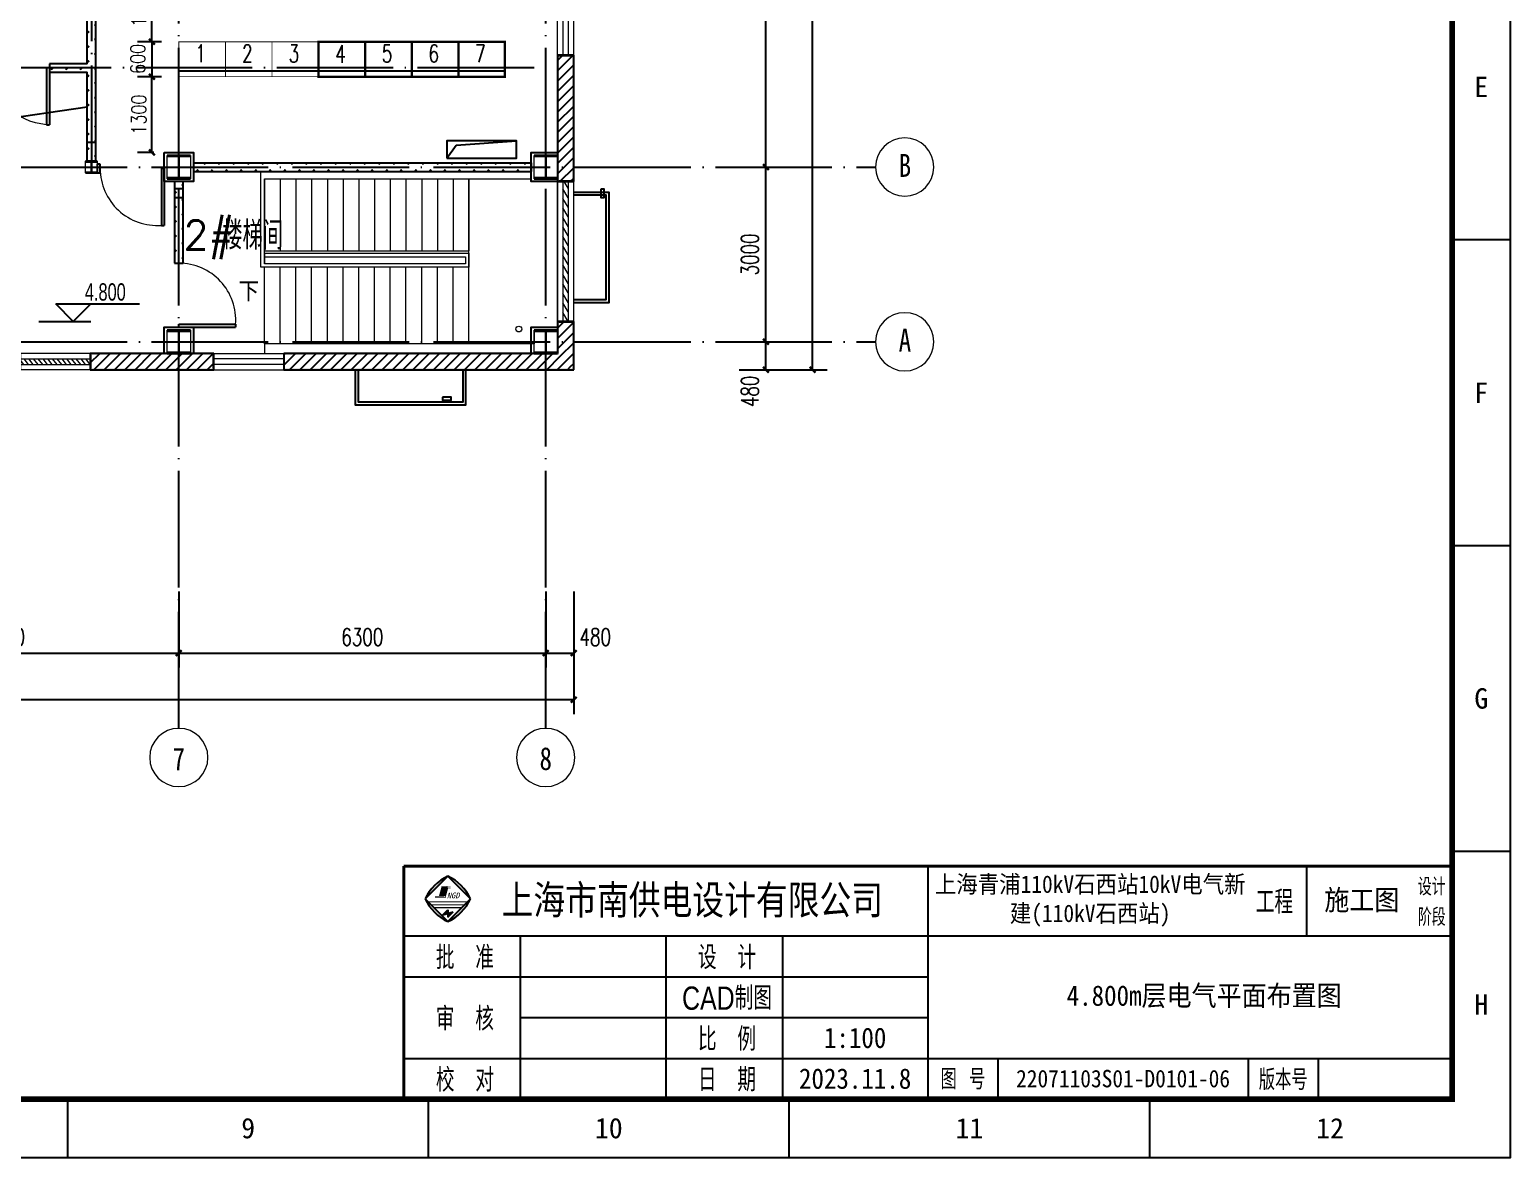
# Model space of a CAD drawing. Extents: x 3213259 to 3716512, y 332899 to 392399.
# Drawn here: x 3627457 to 3652881, y 350349 to 369707 of the extents above; entities that cross this region are included whole.
import ezdxf
from ezdxf.enums import TextEntityAlignment as Align

# ---------------------------------------------------------------- set-up
doc = ezdxf.new("R2010")
doc.units = 0
doc.header["$LTSCALE"] = 1000
doc.header["$MEASUREMENT"] = 0
doc.linetypes.add('DASH', pattern=[0.35, 0.25, -0.1])
doc.linetypes.add('DOTE', pattern=[2.42, 2, -0.2, 0.02, -0.2])
for name, color, linetype in [('A-Window', 151, 'Continuous'), ('AXIS', 3, 'Continuous'), ('COLUMN', 2, 'Continuous'), ('DIM_LEAD', 3, 'Continuous'), ('DOTE', 1, 'DOTE'), ('GoldTK', 7, 'Continuous'), ('JQFrame_DefaultLayer', 7, 'Continuous'), ('JZX_WALL', 50, 'Continuous'), ('PUB_DIM', 3, 'Continuous'), ('PUB_HATCH', 8, 'Continuous'), ('PUB_TEXT', 7, 'Continuous'), ('PUB_WALL', 9, 'Continuous'), ('WALL', 7, 'Continuous'), ('WALL-MOVE', 6, 'Continuous'), ('一次电缆', 7, 'Continuous'), ('电缆', 6, 'Continuous'), ('立面填充', 8, 'Continuous'), ('设备', 253, 'Continuous'), ('防火外包', 12, 'Continuous'), ('雨蓬', 255, 'Continuous')]:
    doc.layers.add(name, color=color, linetype=linetype)
for name, color, linetype, lineweight in [('JZ_DIM_SYMB', 3, 'Continuous', 0), ('JZX_PUB_TEXT', 7, 'Continuous', 0), ('JZX_STAIR', 150, 'Continuous', 0), ('JZX_ViewLine', 30, 'Continuous', 0), ('S-GRID-IDEN', 7, 'Continuous', 18), ('window', 141, 'Continuous', 5), ('雨水管、溢水管', 4, 'Continuous', 9)]:
    doc.layers.add(name, color=color, linetype=linetype, lineweight=lineweight)
doc.styles.add('_TCH_DIM', font='sepd_tss.shx', dxfattribs={"bigfont": 'sepd_hzt.shx'})
doc.styles.add('_TCH_DIM_T3', font='SIMPLEX.shx', dxfattribs={"width": 0.705882, "bigfont": 'GBCBIG'})
doc.styles.add('DIM_FONT', font='COMPLEX8.SHX', dxfattribs={"width": 0.6, "bigfont": 'HZITXT.SHX'})
doc.styles.add('HZ', font='complex8.shx', dxfattribs={"width": 0.8, "bigfont": 'hztxt.shx'})
doc.styles.add('JQFrame_markText', font='txt')
doc.styles.add('JQFrame_sn_HZ', font='ssim', dxfattribs={"width": 0.8, "bigfont": 'hztxt'})
doc.styles.add('JQFrame_sn_TBZT', font='')
doc.styles.add('JQFrame_Standard', font='simhei.ttf')
doc.styles.add('JQFrame_宋体-0.9', font='simhei.ttf', dxfattribs={"width": 0.9})
doc.styles.add('sepd_yb2', font='sepd_gbe.shx', dxfattribs={"width": 0.8, "bigfont": 'sepd_gbc.shx'})
doc.styles.get("Standard").update_dxf_attribs({"font": 'SIMPLEX.shx', "bigfont": 'gbcbig.shx'})
doc.styles.add('上海院（SHY）', font='romans8.shx', dxfattribs={"width": 0.7, "bigfont": 'hztxt1.shx'})
doc.styles.get('JQFrame_sn_TBZT').set_extended_font_data('SimSun')
doc.dimstyles.new('_TCH_ARCH&&100', dxfattribs={"dimtxt": 297.5, "dimasz": 100, "dimexe": 250, "dimexo": 300, "dimgap": 126.25, "dimtad": 1, "dimdec": 0, "dimzin": 0, "dimdsep": 46, "dimtxsty": '_TCH_DIM_T3', "dimblk": 'ARCHTICK', "dimcen": 0.09, "dimclrt": 7, "dimazin": 2, "dimtfac": 1, "dimtdec": 0, "dimtix": 1, "dimtmove": 2, "dimatfit": 3, "dimfxl": 1, "dimtolj": 1, "dimtzin": 0, "dimarcsym": 0})
doc.dimstyles.new('DIMN', dxfattribs={"dimtxt": 300, "dimasz": 100, "dimexe": 250, "dimexo": 300, "dimgap": 100, "dimtad": 1, "dimdec": 0, "dimzin": 0, "dimdsep": 46, "dimtxsty": 'DIM_FONT', "dimblk": 'ARCHTICK', "dimcen": 0.09, "dimclrt": 7, "dimazin": 2, "dimtfac": 1, "dimtdec": 0, "dimtix": 1, "dimtmove": 2, "dimatfit": 3, "dimldrblk": 'ARCHTICK', "dimfxl": 1, "dimtolj": 1, "dimtzin": 0, "dimarcsym": 0})
pattern_1 = [(45, (-401090.54, -371546.47), (-88.388383, 88.388383), [])]
pattern_2 = [(45, (-401090.54, -371546.44), (-88.388383, 88.388383), [])]
pattern_3 = [(45, (-401048.06, -371600.37), (-125.000003, 125.000003), [40, -136.7767]), (135, (-400769.78, -371600.37), (-125.000003, -125.000003), [40, -136.7767])]

# ---------------------------------------------------------------- blocks, each defined once
blk = doc.blocks.new('_ArchTick')
at = {"color": 0, "linetype": 'ByBlock', "const_width": 0.4}
blk.add_lwpolyline([(-0.5, -0.5), (0.5, 0.5)], dxfattribs=at)
blk = doc.blocks.new('*D425')
at = {"layer": 'Defpoints', "color": 0}
for p in [(3629558, 368898), (3630019, 368898), (3629888, 367598)]:
    blk.add_point(p, dxfattribs=at)
at = {"layer": 'PUB_DIM', "color": 0, "lineweight": -2}
for p, q in [((3629719, 368898), (3629308, 368898)), ((3629558, 367598), (3629558, 368898)), ((3629588, 367598), (3629308, 367598))]:
    blk.add_line(p, q, dxfattribs=at)
at = {"layer": 'PUB_DIM', "color": 0, "lineweight": -2, "xscale": 100, "yscale": 100, "zscale": 100}
for p, rotation in [((3629558, 368898), 90), ((3629558, 367598), 270)]:
    blk.add_blockref('_ArchTick', p, dxfattribs=dict(at, rotation=rotation))
at = {"layer": 'PUB_DIM', "color": 7, "insert": (3629333, 368248), "char_height": 250, "attachment_point": 5, "rotation": 90, "style": 'HZ'}
blk.add_mtext('\\A1;1300', dxfattribs=at)
blk = doc.blocks.new('*D424')
at = {"layer": 'Defpoints', "color": 0}
for p in [(3630019, 369498), (3629558, 368898), (3630019, 368898)]:
    blk.add_point(p, dxfattribs=at)
at = {"layer": 'PUB_DIM', "color": 0, "lineweight": -2}
for p, q in [((3629719, 369498), (3629308, 369498)), ((3629558, 369498), (3629558, 368898)), ((3629719, 368898), (3629308, 368898))]:
    blk.add_line(p, q, dxfattribs=at)
at = {"layer": 'PUB_DIM', "color": 0, "lineweight": -2, "xscale": 100, "yscale": 100, "zscale": 100}
for p, rotation in [((3629558, 369498), 90), ((3629558, 368898), 270)]:
    blk.add_blockref('_ArchTick', p, dxfattribs=dict(at, rotation=rotation))
at = {"layer": 'PUB_DIM', "color": 7, "insert": (3629314, 369204), "char_height": 250, "attachment_point": 5, "rotation": 90, "style": 'HZ'}
blk.add_mtext('\\A1;600', dxfattribs=at)
blk = doc.blocks.new('*D423')
at = {"layer": 'Defpoints', "color": 0}
for p in [(3629558, 370698), (3630019, 370698), (3630019, 369498)]:
    blk.add_point(p, dxfattribs=at)
at = {"layer": 'PUB_DIM', "color": 0, "lineweight": -2}
for p, q in [((3629719, 370698), (3629308, 370698)), ((3629558, 369498), (3629558, 370698)), ((3629719, 369498), (3629308, 369498))]:
    blk.add_line(p, q, dxfattribs=at)
at = {"layer": 'PUB_DIM', "color": 0, "lineweight": -2, "xscale": 100, "yscale": 100, "zscale": 100}
for p, rotation in [((3629558, 370698), 90), ((3629558, 369498), 270)]:
    blk.add_blockref('_ArchTick', p, dxfattribs=dict(at, rotation=rotation))
at = {"layer": 'PUB_DIM', "color": 7, "insert": (3629333, 370098), "char_height": 250, "attachment_point": 5, "rotation": 90, "style": 'HZ'}
blk.add_mtext('\\A1;1200', dxfattribs=at)
blk = doc.blocks.new('轴网 - M_轴线标头 - 圆-208176--3_200m层平面图')
at = {"layer": 'S-GRID-IDEN'}
blk.add_circle((0, 0), 5, dxfattribs=at)
blk = doc.blocks.new('400X400初设工字钢柱')
at = {"layer": 'COLUMN'}
for p, q in [((1414526, 738369), (1414126, 738369)), ((1414126, 738369), (1414126, 738353)), ((1414126, 738353), (1414321, 738353)), ((1414321, 738353), (1414321, 737985)), ((1414331, 737985), (1414331, 738353)), ((1414331, 738353), (1414526, 738353)), ((1414526, 738353), (1414526, 738369)), ((1414321, 737985), (1414126, 737985)), ((1414126, 737985), (1414126, 737969)), ((1414126, 737969), (1414526, 737969)), ((1414526, 737985), (1414331, 737985)), ((1414526, 737969), (1414526, 737985))]:
    blk.add_line(p, q, dxfattribs=at)
at = {"layer": 'JZX_ViewLine'}
blk.add_lwpolyline([(1414126, 738369), (1414526, 738369), (1414526, 737969), (1414126, 737969)], close=True, dxfattribs=at)
blk = doc.blocks.new('200X200初设工字钢柱')
at = {"layer": 'COLUMN'}
for p, q in [((1441726, 719669), (1441526, 719669)), ((1441526, 719669), (1441526, 719661)), ((1441526, 719661), (1441618, 719661)), ((1441623, 719656), (1441623, 719482)), ((1441629, 719482), (1441629, 719656)), ((1441634, 719661), (1441726, 719661)), ((1441726, 719661), (1441726, 719669)), ((1441618, 719477), (1441526, 719477)), ((1441526, 719477), (1441526, 719469)), ((1441526, 719469), (1441726, 719469)), ((1441726, 719477), (1441634, 719477)), ((1441726, 719469), (1441726, 719477))]:
    blk.add_line(p, q, dxfattribs=at)
for centre, start, end in [((1441618, 719656), 0, 90), ((1441634, 719656), 90, 180), ((1441618, 719482), 270, 0), ((1441634, 719482), 180, 270)]:
    blk.add_arc(centre, 5, start, end, dxfattribs=at)
at = {"layer": 'JZX_ViewLine'}
blk.add_lwpolyline([(1441526, 719669), (1441726, 719669), (1441726, 719469), (1441526, 719469)], close=True, dxfattribs=at)
blk = doc.blocks.new('*D106')
at = {"layer": 'AXIS', "color": 0, "lineweight": -2}
for p, q in [((1996734, 317479), (1997995, 317479)), ((1997745, 294919), (1997745, 317479)), ((1996734, 294919), (1997995, 294919))]:
    blk.add_line(p, q, dxfattribs=at)
at = {"layer": 'Defpoints', "color": 0}
for p in [(1996434, 317479), (1997745, 317479), (1996434, 294919)]:
    blk.add_point(p, dxfattribs=at)
at = {"layer": 'AXIS', "color": 0, "lineweight": -2, "xscale": 100, "yscale": 100, "zscale": 100}
for p, rotation in [((1997745, 317479), 90), ((1997745, 294919), 270)]:
    blk.add_blockref('_ArchTick', p, dxfattribs=dict(at, rotation=rotation))
at = {"layer": 'AXIS', "color": 7, "insert": (1997470, 306199), "char_height": 297.5, "attachment_point": 5, "rotation": 90, "style": '_TCH_DIM_T3'}
blk.add_mtext('\\A1;22560', dxfattribs=at)
blk = doc.blocks.new('*D107')
at = {"layer": 'AXIS', "color": 0, "lineweight": -2}
for p, q in [((1996484, 295399), (1997195, 295399)), ((1996945, 294919), (1996945, 295399)), ((1996484, 294919), (1997195, 294919))]:
    blk.add_line(p, q, dxfattribs=at)
at = {"layer": 'Defpoints', "color": 0}
for p in [(1996184, 295399), (1996945, 295399), (1996184, 294919)]:
    blk.add_point(p, dxfattribs=at)
at = {"layer": 'AXIS', "color": 0, "lineweight": -2, "xscale": 100, "yscale": 100, "zscale": 100}
for p, rotation in [((1996945, 295399), 90), ((1996945, 294919), 270)]:
    blk.add_blockref('_ArchTick', p, dxfattribs=dict(at, rotation=rotation))
at = {"layer": 'AXIS', "color": 7, "insert": (1996670, 294549), "char_height": 297.5, "attachment_point": 5, "rotation": 90, "style": '_TCH_DIM_T3'}
blk.add_mtext('\\A1;480', dxfattribs=at)
blk = doc.blocks.new('*D108')
at = {"layer": 'AXIS', "color": 0, "lineweight": -2}
for p, q in [((1996484, 298399), (1997195, 298399)), ((1996945, 295399), (1996945, 298399)), ((1996484, 295399), (1997195, 295399))]:
    blk.add_line(p, q, dxfattribs=at)
at = {"layer": 'Defpoints', "color": 0}
for p in [(1996184, 298399), (1996945, 298399), (1996184, 295399)]:
    blk.add_point(p, dxfattribs=at)
at = {"layer": 'AXIS', "color": 0, "lineweight": -2, "xscale": 100, "yscale": 100, "zscale": 100}
for p, rotation in [((1996945, 298399), 90), ((1996945, 295399), 270)]:
    blk.add_blockref('_ArchTick', p, dxfattribs=dict(at, rotation=rotation))
at = {"layer": 'AXIS', "color": 7, "insert": (1996670, 296899), "char_height": 297.5, "attachment_point": 5, "rotation": 90, "style": '_TCH_DIM_T3'}
blk.add_mtext('\\A1;3000', dxfattribs=at)
blk = doc.blocks.new('*D109')
at = {"layer": 'AXIS', "color": 0, "lineweight": -2}
for p, q in [((1996484, 307399), (1997195, 307399)), ((1996945, 298399), (1996945, 307399)), ((1996484, 298399), (1997195, 298399))]:
    blk.add_line(p, q, dxfattribs=at)
at = {"layer": 'Defpoints', "color": 0}
for p in [(1996184, 307399), (1996945, 307399), (1996184, 298399)]:
    blk.add_point(p, dxfattribs=at)
at = {"layer": 'AXIS', "color": 0, "lineweight": -2, "xscale": 100, "yscale": 100, "zscale": 100}
for p, rotation in [((1996945, 307399), 90), ((1996945, 298399), 270)]:
    blk.add_blockref('_ArchTick', p, dxfattribs=dict(at, rotation=rotation))
at = {"layer": 'AXIS', "color": 7, "insert": (1996670, 302899), "char_height": 297.5, "attachment_point": 5, "rotation": 90, "style": '_TCH_DIM_T3'}
blk.add_mtext('\\A1;9000', dxfattribs=at)
blk = doc.blocks.new('*D120')
at = {"layer": 'AXIS', "color": 0, "lineweight": -2}
for p, q in [((1946785, 289943), (1946785, 289007)), ((1993645, 289943), (1993645, 289007)), ((1946785, 289257), (1993645, 289257))]:
    blk.add_line(p, q, dxfattribs=at)
at = {"layer": 'Defpoints', "color": 0}
for p in [(1946785, 290243), (1993645, 290243), (1993645, 289257)]:
    blk.add_point(p, dxfattribs=at)
at = {"layer": 'AXIS', "color": 0, "lineweight": -2, "xscale": 100, "yscale": 100, "zscale": 100, "rotation": 180}
blk.add_blockref('_ArchTick', (1946785, 289257), dxfattribs=at)
at = {"layer": 'AXIS', "color": 0, "lineweight": -2, "xscale": 100, "yscale": 100, "zscale": 100}
blk.add_blockref('_ArchTick', (1993645, 289257), dxfattribs=at)
at = {"layer": 'AXIS', "color": 7, "insert": (1970215, 289532), "char_height": 297.5, "attachment_point": 5, "style": '_TCH_DIM_T3'}
blk.add_mtext('\\A1;46860', dxfattribs=at)
blk = doc.blocks.new('*D127')
at = {"layer": 'AXIS', "color": 0, "lineweight": -2}
for p, q in [((1980865, 291113), (1980865, 289807)), ((1986865, 291113), (1986865, 289807)), ((1980865, 290057), (1986865, 290057))]:
    blk.add_line(p, q, dxfattribs=at)
at = {"layer": 'Defpoints', "color": 0}
for p in [(1980865, 291413), (1986865, 291413), (1986865, 290057)]:
    blk.add_point(p, dxfattribs=at)
at = {"layer": 'AXIS', "color": 0, "lineweight": -2, "xscale": 100, "yscale": 100, "zscale": 100, "rotation": 180}
blk.add_blockref('_ArchTick', (1980865, 290057), dxfattribs=at)
at = {"layer": 'AXIS', "color": 0, "lineweight": -2, "xscale": 100, "yscale": 100, "zscale": 100}
blk.add_blockref('_ArchTick', (1986865, 290057), dxfattribs=at)
at = {"layer": 'AXIS', "color": 7, "insert": (1983865, 290332), "char_height": 297.5, "attachment_point": 5, "style": '_TCH_DIM_T3'}
blk.add_mtext('\\A1;6000', dxfattribs=at)
blk = doc.blocks.new('*D128')
at = {"layer": 'AXIS', "color": 0, "lineweight": -2}
for p, q in [((1986865, 291113), (1986865, 289807)), ((1993165, 291113), (1993165, 289807)), ((1986865, 290057), (1993165, 290057))]:
    blk.add_line(p, q, dxfattribs=at)
at = {"layer": 'Defpoints', "color": 0}
for p in [(1986865, 291413), (1993165, 291413), (1993165, 290057)]:
    blk.add_point(p, dxfattribs=at)
at = {"layer": 'AXIS', "color": 0, "lineweight": -2, "xscale": 100, "yscale": 100, "zscale": 100, "rotation": 180}
blk.add_blockref('_ArchTick', (1986865, 290057), dxfattribs=at)
at = {"layer": 'AXIS', "color": 0, "lineweight": -2, "xscale": 100, "yscale": 100, "zscale": 100}
blk.add_blockref('_ArchTick', (1993165, 290057), dxfattribs=at)
at = {"layer": 'AXIS', "color": 7, "insert": (1990015, 290332), "char_height": 297.5, "attachment_point": 5, "style": '_TCH_DIM_T3'}
blk.add_mtext('\\A1;6300', dxfattribs=at)
blk = doc.blocks.new('*D129')
at = {"layer": 'AXIS', "color": 0, "lineweight": -2}
for p, q in [((1993165, 291113), (1993165, 289807)), ((1993645, 291113), (1993645, 289807)), ((1993165, 290057), (1993645, 290057))]:
    blk.add_line(p, q, dxfattribs=at)
at = {"layer": 'Defpoints', "color": 0}
for p in [(1993165, 291413), (1993645, 291413), (1993645, 290057)]:
    blk.add_point(p, dxfattribs=at)
at = {"layer": 'AXIS', "color": 0, "lineweight": -2, "xscale": 100, "yscale": 100, "zscale": 100, "rotation": 180}
blk.add_blockref('_ArchTick', (1993165, 290057), dxfattribs=at)
at = {"layer": 'AXIS', "color": 0, "lineweight": -2, "xscale": 100, "yscale": 100, "zscale": 100}
blk.add_blockref('_ArchTick', (1993645, 290057), dxfattribs=at)
at = {"layer": 'AXIS', "color": 7, "insert": (1994015, 290332), "char_height": 297.5, "attachment_point": 5, "style": '_TCH_DIM_T3'}
blk.add_mtext('\\A1;480', dxfattribs=at)
blk = doc.blocks.new('$TCHSYS$WIN2D')
for p, q in [((-0.5, 0.5), (0.5, 0.5)), ((-0.5, 0.5), (-0.5, -0.5)), ((0.5, 0.5), (0.5, -0.5)), ((0.5, 0.167), (-0.5, 0.167)), ((0.5, -0.167), (-0.5, -0.167)), ((-0.5, -0.5), (0.5, -0.5))]:
    blk.add_line(p, q)
blk = doc.blocks.new('$WINLIB2D$00000039')
at = {"color": 0}
for points in [[(-0.5, 0.5), (-0.5, -0.5)], [(0.5, 0.5), (-0.5, 0.5)], [(0.5, -0.5), (0.5, 0.5)], [(-0.5, 0.167), (0.5, 0.167)], [(-0.384, -0.167), (-0.448, 0.167)], [(-0.316, -0.167), (-0.38, 0.167)], [(-0.248, -0.167), (-0.312, 0.167)], [(-0.18, -0.167), (-0.244, 0.167)], [(-0.112, -0.167), (-0.176, 0.167)], [(-0.044, -0.167), (-0.108, 0.167)], [(0.024, -0.167), (-0.04, 0.167)], [(0.092, -0.167), (0.028, 0.167)], [(0.16, -0.167), (0.096, 0.167)], [(0.228, -0.167), (0.164, 0.167)], [(0.296, -0.167), (0.232, 0.167)], [(0.364, -0.167), (0.3, 0.167)], [(0.432, -0.167), (0.368, 0.167)], [(0.5, -0.167), (0.436, 0.167)], [(-0.452, -0.167), (-0.5, 0.084)], [(-0.5, -0.167), (0.5, -0.167)], [(0.5, -0.5), (-0.5, -0.5)]]:
    blk.add_lwpolyline(points, dxfattribs=at)
blk = doc.blocks.new('JQStandardFrame-{4B258A19CBAA4C0C9C101374070B2523}')
at = {"layer": 'GoldTK'}
for points in [[(556.69, 44.36, -0.181818), (560.58, 48.25)], [(559.93, 44.81), (560.38, 46.5), (559.63, 46.5), (559.18, 44.81)], [(560.58, 48.25), (564.47, 44.36, 0.181818)], [(560.58, 40.47), (556.69, 44.36, 0.181818)], [(564.47, 44.36), (560.58, 40.47, 0.181818)], [(560.58, 42.51), (559.69, 41.63), (560.58, 41.89)], [(560.58, 41.26), (561.46, 42.15), (560.58, 41.89)]]:
    blk.add_hatch(color=3, dxfattribs=at).paths.add_polyline_path(points)
at = {"layer": 'GoldTK', "color": 3}
for p, q in [((643, 50), (643, 10)), ((643, 50), (643, 10)), ((708, 50), (708, 38)), ((733, 50), (733, 10)), ((560.58, 48.25), (556.69, 44.36)), ((559.63, 46.5), (559.18, 44.81)), ((560.38, 46.5), (559.93, 44.81)), ((564.47, 44.36), (560.58, 48.25)), ((556.69, 44.36), (560.58, 40.47)), ((560.58, 40.47), (564.47, 44.36)), ((559.69, 41.63), (560.58, 42.51)), ((559.69, 41.63), (561.46, 42.15)), ((560.58, 42.51), (560.58, 41.26)), ((560.58, 41.26), (561.46, 42.15)), ((553, 38), (733, 38)), ((573, 38), (573, 10)), ((573, 38), (573, 10)), ((598, 38), (598, 10)), ((598, 38), (598, 10)), ((618, 38), (618, 10)), ((618, 38), (618, 10)), ((553, 31), (643, 31)), ((553, 31), (643, 31)), ((573, 24), (643, 24)), ((573, 24), (643, 24)), ((553, 17), (733, 17)), ((655, 17), (655, 10)), ((698, 17), (698, 10)), ((710, 17), (710, 10)), ((733, 10), (553, 10))]:
    blk.add_line(p, q, dxfattribs=at)
for points, const_width in [([(553, 50), (733, 50)], 0.5), ([(553, 50), (553, 10)], 0.5), ([(733, 50), (733, 10)], 0.5), ([(560.58, 46.25), (560.12, 44.56), (558.37, 44.56)], 0.1), ([(559.63, 46.5), (561.08, 46.5)], 0.1), ([(560.58, 46.25), (561.08, 46.25)], 0.1), ([(557.19, 43.86), (563.97, 43.86)], 0.2), ([(557.69, 43.36), (563.47, 43.36)], 0.2), ([(559.93, 44.81), (558.37, 44.81)], 0.1), ([(558.19, 42.86), (562.97, 42.86)], 0.2), ([(553, 10), (733, 10)], 1)]:
    blk.add_lwpolyline(points, dxfattribs=dict(at, const_width=const_width))
for centre, start, end in [((563.8, 41.14), 114.3903, 155.6097), ((557.35, 41.14), 24.3903, 65.6097), ((563.8, 47.59), 204.3903, 245.6097), ((557.35, 47.59), 294.3903, 335.6097)]:
    blk.add_arc(centre, 7.81, start, end, dxfattribs=at)
at = {"layer": 'JQFrame_DefaultLayer', "color": 3}
blk.add_lwpolyline([(0, 0), (743, 0), (743, 420), (0, 420)], close=True, dxfattribs=at)
at = {"layer": 'JQFrame_DefaultLayer', "color": 3, "const_width": 1}
blk.add_lwpolyline([(25, 10), (733, 10), (733, 410), (25, 410)], close=True, dxfattribs=at)
at = {"layer": 'JQFrame_DefaultLayer', "color": 3}
for points in [[(743, 157.5), (733, 157.5)], [(743, 105), (733, 105)], [(743, 52.5), (733, 52.5)], [(495.33, 0), (495.33, 10)], [(557.25, 0), (557.25, 10)], [(619.17, 0), (619.17, 10)], [(681.08, 0), (681.08, 10)]]:
    blk.add_lwpolyline(points, dxfattribs=at)
at = {"layer": 'GoldTK', "color": 3, "width": 0.8}
for s, height, style, p in [('上海市南供电设计有限公司', 5, 'JQFrame_sn_TBZT', (602.54, 44.31)), ('工程', 4, 'JQFrame_sn_HZ', (702.5, 44)), ('设计', 3, 'JQFrame_sn_HZ', (729.5, 46.6)), ('阶段', 3, 'JQFrame_sn_HZ', (729.5, 41.4)), ('批   准', 4, 'JQFrame_sn_HZ', (563.5, 34.5)), ('设   计', 4, 'JQFrame_sn_HZ', (608.5, 34.5)), ('CAD制图', 4, 'JQFrame_sn_HZ', (608.5, 27.5)), ('审   核', 4, 'JQFrame_sn_HZ', (563.5, 24)), ('比   例', 4, 'JQFrame_sn_HZ', (608.5, 20.5)), ('校   对', 4, 'JQFrame_sn_HZ', (563.5, 13.5)), ('日   期', 4, 'JQFrame_sn_HZ', (608.5, 13.5)), ('图  号', 3.5, 'JQFrame_sn_HZ', (649, 13.5)), ('版本号', 3.5, 'JQFrame_sn_HZ', (704, 13.5))]:
    blk.add_text(s, height=height, dxfattribs=dict(at, style=style)).set_placement(p, align=Align.MIDDLE)
at = {"layer": 'GoldTK', "color": 3, "style": 'JQFrame_Standard', "oblique": 15}
blk.add_text('NGD', height=1, dxfattribs=at).set_placement((560.41, 44.46))
at = {"layer": 'GoldTK', "attachment_point": 5, "style": 'JQFrame_宋体-0.9'}
for s, insert, char_height, width in [('上海青浦110kV石西站10kV电气新建(110kV石西站)', (670.86, 44), 3, 55.726), ('施工图', (717.5, 44), 3.5, 18.9986), ('4.800m层电气平面布置图', (690.43, 27.56), 3.5, 55.726), ('1:100', (630.5, 20.5), 3.5, 25), ('2023.11.8', (630.5, 13.5), 3.5, 25), ('22071103S01-D0101-06', (676.5, 13.5), 3, 43)]:
    blk.add_mtext(s, dxfattribs=dict(at, insert=insert, char_height=char_height, width=width))
at = {"layer": 'JQFrame_DefaultLayer', "color": 3, "char_height": 3.5, "attachment_point": 5, "style": 'JQFrame_markText'}
for s, insert in [('E', (738, 183.75)), ('F', (738, 131.25)), ('G', (738, 78.75)), ('H', (738, 26.25)), ('9', (526.29, 5)), ('10', (588.21, 5)), ('11', (650.12, 5)), ('12', (712.04, 5))]:
    blk.add_mtext(s, dxfattribs=dict(at, insert=insert))
blk = doc.blocks.new('D3')
at = {"layer": 'PUB_HATCH'}
h = blk.add_hatch(dxfattribs=at)
h.set_pattern_fill('石膏板', color=256, scale=50, style=0)
h.set_pattern_definition(pattern_3)
h.paths.add_polyline_path([(1985350, 300084.6), (1985426.3, 300099.4), (1985438.8, 300099.4), (1985438.8, 307313.4), (1985426.3, 307325.9), (1985364.8, 307370.7), (1985303.3, 307325.9), (1985290.8, 307313.4), (1985290.8, 300173.4), (1985303.3, 300160.9)])
h = blk.add_hatch(dxfattribs=at)
h.set_pattern_fill('普通砖', color=256, scale=50, style=0)
h.set_pattern_definition(pattern_1)
h.paths.add_polyline_path([(1993364.8, 300319.4), (1993364.8, 298149.4), (1993644.8, 298149.4), (1993644.8, 300319.4)])
h = blk.add_hatch(dxfattribs=at)
h.set_pattern_fill('石膏板', color=256, scale=50, style=0)
h.set_pattern_definition(pattern_3)
h.paths.add_polyline_path([(1985303.3, 300160.9), (1985290.8, 300173.4), (1984644.8, 300173.4), (1984644.8, 300025.4), (1985290.8, 300025.4), (1985350, 300084.6)])
h = blk.add_hatch(dxfattribs=at)
h.set_pattern_fill('石膏板', color=256, scale=50, style=0)
h.set_pattern_definition(pattern_3)
h.paths.add_polyline_path([(1985290.8, 298499.4), (1985438.8, 298499.4), (1985438.8, 300099.4), (1985426.3, 300099.4), (1985350, 300084.6), (1985290.8, 300025.4)])
h = blk.add_hatch(dxfattribs=at)
h.set_pattern_fill('石膏板', color=256, scale=50, style=0)
h.set_pattern_definition(pattern_3)
h.paths.add_polyline_path([(1987114.8, 298473.4), (1987114.8, 298325.4), (1992914.8, 298325.4), (1992914.8, 298473.4)])
h = blk.add_hatch(dxfattribs=at)
h.set_pattern_fill('石膏板', color=256, scale=50, style=0)
h.set_pattern_definition(pattern_3)
h.paths.add_polyline_path([(1985464.8, 298299.4), (1985514.8, 298299.4), (1985514.8, 298447.4), (1985464.8, 298447.4)])
h = blk.add_hatch(dxfattribs=at)
h.set_pattern_fill('石膏板', color=256, scale=50, style=0)
h.set_pattern_definition(pattern_3)
h.paths.add_polyline_path([(1986790.8, 298149.4), (1986790.8, 296749.4), (1986938.8, 296749.4), (1986938.8, 298149.4)])
h = blk.add_hatch(dxfattribs=at)
h.set_pattern_fill('普通砖', color=256, scale=50, style=0)
h.set_pattern_definition(pattern_1)
h.paths.add_polyline_path([(1993364.8, 295199.4), (1993644.8, 294919.4), (1993644.8, 295749.4), (1993364.8, 295749.4)])
h = blk.add_hatch(dxfattribs=at)
h.set_pattern_fill('普通砖', color=256, scale=50, style=0)
h.set_pattern_definition(pattern_2)
h.paths.add_polyline_path([(1987464.8, 295199.4), (1985344.8, 295199.4), (1985344.8, 294919.4), (1987464.8, 294919.4)])
h = blk.add_hatch(dxfattribs=at)
h.set_pattern_fill('普通砖', color=256, scale=50, style=0)
h.set_pattern_definition(pattern_2)
h.paths.add_polyline_path([(1993644.8, 294919.4), (1993364.8, 295199.4), (1988664.8, 295199.4), (1988664.8, 294919.4)])
at = {"layer": 'PUB_WALL'}
for points in [[(1985290.8, 300173.4), (1985290.8, 307313.4), (1985303.3, 307325.9), (1985303.3, 300160.9)], [(1985438.8, 300099.4), (1985438.8, 307313.4), (1985426.3, 307325.9), (1985426.3, 300099.4)], [(1993364.8, 300319.4), (1993364.8, 298149.4), (1993389.8, 298174.4), (1993389.8, 300294.4)], [(1993644.8, 300319.4), (1993364.8, 300319.4), (1993389.8, 300294.4), (1993619.8, 300294.4)], [(1993644.8, 298149.4), (1993644.8, 300319.4), (1993619.8, 300294.4), (1993619.8, 298174.4)], [(1985290.8, 300173.4), (1984644.8, 300173.4), (1984657.3, 300160.9), (1985303.3, 300160.9)], [(1984644.8, 300173.4), (1984644.8, 300025.4), (1984657.3, 300037.9), (1984657.3, 300160.9)], [(1984644.8, 300025.4), (1985290.8, 300025.4), (1985303.3, 300037.9), (1984657.3, 300037.9)], [(1985290.8, 298499.4), (1985290.8, 300025.4), (1985303.3, 300037.9), (1985303.3, 298499.4)], [(1985438.8, 298499.4), (1985438.8, 300099.4), (1985426.3, 300099.4), (1985426.3, 298499.4)], [(1985290.8, 298499.4), (1985438.8, 298499.4), (1985438.8, 298511.9), (1985290.8, 298511.9)], [(1987114.8, 298473.4), (1992914.8, 298473.4), (1992914.8, 298460.9), (1987114.8, 298460.9)], [(1987114.8, 298473.4), (1987114.8, 298325.4), (1987127.3, 298325.4), (1987127.3, 298473.4)], [(1992914.8, 298473.4), (1992914.8, 298325.4), (1992902.3, 298325.4), (1992902.3, 298473.4)], [(1985514.8, 298447.4), (1985464.8, 298447.4), (1985477.3, 298434.9), (1985502.3, 298434.9)], [(1985464.8, 298447.4), (1985464.8, 298299.4), (1985477.3, 298311.9), (1985477.3, 298434.9)], [(1985464.8, 298299.4), (1985514.8, 298299.4), (1985502.3, 298311.9), (1985477.3, 298311.9)], [(1985514.8, 298299.4), (1985514.8, 298447.4), (1985502.3, 298434.9), (1985502.3, 298311.9)], [(1987114.8, 298325.4), (1992914.8, 298325.4), (1992914.8, 298337.9), (1987114.8, 298337.9)], [(1986790.8, 298149.4), (1986790.8, 296749.4), (1986803.3, 296761.9), (1986803.3, 298136.9)], [(1986938.8, 298149.4), (1986790.8, 298149.4), (1986803.3, 298136.9), (1986926.3, 298136.9)], [(1986938.8, 296749.4), (1986938.8, 298149.4), (1986926.3, 298136.9), (1986926.3, 296761.9)], [(1993364.8, 298149.4), (1993644.8, 298149.4), (1993619.8, 298174.4), (1993389.8, 298174.4)], [(1986790.8, 296749.4), (1986938.8, 296749.4), (1986926.3, 296761.9), (1986803.3, 296761.9)], [(1993644.8, 295749.4), (1993364.8, 295749.4), (1993389.8, 295724.4), (1993619.8, 295724.4)], [(1993364.8, 295749.4), (1993364.8, 295199.4), (1993389.8, 295174.4), (1993389.8, 295724.4)], [(1993644.8, 294919.4), (1993644.8, 295749.4), (1993619.8, 295724.4), (1993619.8, 294944.4)], [(1987464.8, 295199.4), (1985344.8, 295199.4), (1985369.8, 295174.4), (1987439.8, 295174.4)], [(1985344.8, 295199.4), (1985344.8, 294919.4), (1985369.8, 294944.4), (1985369.8, 295174.4)], [(1987464.8, 294919.4), (1987464.8, 295199.4), (1987439.8, 295174.4), (1987439.8, 294944.4)], [(1993364.8, 295199.4), (1988664.8, 295199.4), (1988689.8, 295174.4), (1993389.8, 295174.4)], [(1988664.8, 295199.4), (1988664.8, 294919.4), (1988689.8, 294944.4), (1988689.8, 295174.4)], [(1985344.8, 294919.4), (1987464.8, 294919.4), (1987439.8, 294944.4), (1985369.8, 294944.4)], [(1988664.8, 294919.4), (1993644.8, 294919.4), (1993619.8, 294944.4), (1988689.8, 294944.4)]]:
    blk.add_hatch(color=2, dxfattribs=at).paths.add_polyline_path(points)
at = {"extrusion": (0, 0, -1)}
for p, q in [((1984644.8, 300099.4), (1984594.8, 300099.4)), ((1984594.8, 300099.4), (1984594.8, 299124.4)), ((1984644.8, 300099.4), (1984644.8, 299124.4)), ((1984594.8, 299124.4), (1984644.8, 299124.4))]:
    blk.add_line(p, q, dxfattribs=at)
for p, q in [((1986614.8, 298373.4), (1986564.8, 298373.4)), ((1986564.8, 298373.4), (1986564.8, 297398.4)), ((1986614.8, 298373.4), (1986614.8, 297398.4)), ((1986564.8, 297398.4), (1986614.8, 297398.4)), ((1986864.8, 295649.4), (1986864.8, 295699.4)), ((1986864.8, 295699.4), (1987839.8, 295699.4)), ((1987839.8, 295699.4), (1987839.8, 295649.4)), ((1986864.8, 295649.4), (1987839.8, 295649.4))]:
    blk.add_line(p, q)
for points in [[(1994114.3, 298023.2), (1994164.3, 298023.2), (1994164.3, 297873.2), (1994114.3, 297873.2)], [(1991391, 294449.9), (1991391, 294399.9), (1991541, 294399.9), (1991541, 294449.9)]]:
    blk.add_lwpolyline(points, close=True)
at = {"lineweight": 13, "extrusion": (0, 0, -1)}
blk.add_arc((-1984706.6, 300298.1), 1178.7, 275.44328, 350.29576, dxfattribs=at)
at = {"lineweight": 13}
for centre, start, end in [((1986494.1, 298375.1), 180.10242, 274.13977), ((1986863, 295770.1), 355.86023, 89.89758)]:
    blk.add_arc(centre, 979.3, start, end, dxfattribs=at)
at = {"layer": 'A-Window', "linetype": 'DASH'}
for p, q in [((1986938.8, 298024.4), (1986790.8, 298024.4)), ((1986790.8, 297874.4), (1986938.8, 297874.4))]:
    blk.add_line(p, q, dxfattribs=at)
at = {"layer": 'AXIS', "color": 3}
for p, q in [((1985053, 295749.9), (1984753, 296049.9)), ((1984753, 296049.9), (1986191.4, 296049.9)), ((1985053, 295749.9), (1985353, 296049.9)), ((1984461, 295749.9), (1985353, 295749.9))]:
    blk.add_line(p, q, dxfattribs=at)
at = {"layer": 'DIM_LEAD'}
blk.add_line((1985290.8, 299425.4), (1983030.7, 299101.1), dxfattribs=at)
at = {"layer": 'DOTE'}
for p, q in [((1986864.8, 288764.1), (1986864.8, 320107.2)), ((1993164.8, 288764.1), (1993164.8, 320107.2)), ((1985364.8, 307399.4), (1985364.8, 298299.4)), ((1992964.8, 300099.4), (1956190.8, 300099.4)), ((1942838.2, 298399.4), (1998828.7, 298399.4)), ((1942838.2, 295399.4), (1998828.7, 295399.4))]:
    blk.add_line(p, q, dxfattribs=at)
at = {"layer": 'JZ_DIM_SYMB'}
blk.add_lwpolyline([(1988199.8, 296219.4, 0, 0, 0), (1992439.8, 296219.4, 0, 0, 0), (1992439.8, 297579.4, 0, 0, 0), (1988769.8, 297579.4, 80, 0, 0), (1988469.8, 297579.4, 0, 0, 0)], format="xyseb", dxfattribs=at)
at = {"layer": 'JZX_STAIR'}
for p, q in [((1988274.8, 296679.4), (1988274.8, 298325.4)), ((1988334.8, 298199.4), (1991844.8, 298199.4)), ((1988334.8, 298199.4), (1988334.8, 296959.4)), ((1988334.8, 296739.4), (1988334.8, 298199.4)), ((1988604.8, 298199.4), (1988604.8, 296959.4)), ((1988874.8, 298199.4), (1988874.8, 296959.4)), ((1989144.8, 298199.4), (1989144.8, 296959.4)), ((1989414.8, 298199.4), (1989414.8, 296959.4)), ((1989684.8, 298199.4), (1989684.8, 296959.4)), ((1989954.8, 298199.4), (1989954.8, 296959.4)), ((1990224.8, 298199.4), (1990224.8, 296959.4)), ((1990494.8, 298199.4), (1990494.8, 296959.4)), ((1990764.8, 298199.4), (1990764.8, 296959.4)), ((1991034.8, 298199.4), (1991034.8, 296959.4)), ((1991304.8, 298199.4), (1991304.8, 296959.4)), ((1991574.8, 298199.4), (1991574.8, 296959.4)), ((1991844.8, 298199.4), (1991844.8, 296959.4)), ((1988334.8, 296959.4), (1991844.8, 296959.4)), ((1988334.8, 296919.4), (1991844.8, 296919.4)), ((1988334.8, 296919.4), (1988334.8, 296859.4)), ((1988334.8, 296859.4), (1988334.8, 296739.4)), ((1988334.8, 296859.4), (1991784.8, 296859.4)), ((1991784.8, 296739.4), (1988334.8, 296739.4)), ((1991784.8, 296859.4), (1991784.8, 296739.4)), ((1991844.8, 296919.4), (1991844.8, 296679.4)), ((1991844.8, 296679.4), (1988274.8, 296679.4)), ((1991844.8, 296679.4), (1988334.8, 296679.4)), ((1988334.8, 295364.4), (1988334.8, 296679.4)), ((1988604.8, 295364.4), (1988604.8, 296679.4)), ((1988874.8, 295364.4), (1988874.8, 296679.4)), ((1989144.8, 295364.4), (1989144.8, 296679.4)), ((1989414.8, 295364.4), (1989414.8, 296679.4)), ((1989684.8, 295364.4), (1989684.8, 296679.4)), ((1989954.8, 295364.4), (1989954.8, 296679.4)), ((1990224.8, 295364.4), (1990224.8, 296679.4)), ((1990494.8, 295364.4), (1990494.8, 296679.4)), ((1990764.8, 295364.4), (1990764.8, 296679.4)), ((1991034.8, 295364.4), (1991034.8, 296679.4)), ((1991304.8, 295364.4), (1991304.8, 296679.4)), ((1991574.8, 295364.4), (1991574.8, 296679.4)), ((1991844.8, 295364.4), (1991844.8, 296679.4)), ((1991844.8, 295364.4), (1988334.8, 295364.4))]:
    blk.add_line(p, q, dxfattribs=at)
for points in [[(1991844.8, 298199.4), (1992914.8, 298199.4), (1992914.8, 298149.4), (1993364.8, 298149.4), (1993364.8, 295599.4), (1992964.8, 295599.4), (1992964.8, 295364.4), (1991844.8, 295364.4), (1991844.8, 298199.4)], [(1988334.8, 295364.4), (1988334.8, 295199.4)]]:
    blk.add_lwpolyline(points, dxfattribs=at)
at = {"layer": 'JZX_WALL'}
blk.add_line((1985290.8, 298825.4), (1985438.8, 298825.4), dxfattribs=at)
at = {"layer": 'WALL', "color": 2}
for p, q in [((1993364.8, 300319.4), (1993364.8, 298149.4)), ((1993644.8, 300319.4), (1993364.8, 300319.4)), ((1993644.8, 298149.4), (1993644.8, 300319.4)), ((1993364.8, 298149.4), (1993644.8, 298149.4)), ((1993644.8, 295749.4), (1993364.8, 295749.4)), ((1993364.8, 295749.4), (1993364.8, 295199.4)), ((1993644.8, 294919.4), (1993644.8, 295749.4)), ((1987464.8, 295199.4), (1985344.8, 295199.4)), ((1985344.8, 295199.4), (1985344.8, 294919.4)), ((1987464.8, 294919.4), (1987464.8, 295199.4)), ((1993364.8, 295199.4), (1988664.8, 295199.4)), ((1988664.8, 295199.4), (1988664.8, 294919.4)), ((1985344.8, 294919.4), (1987464.8, 294919.4)), ((1988664.8, 294919.4), (1993644.8, 294919.4))]:
    blk.add_line(p, q, dxfattribs=at)
at = {"layer": 'WALL-MOVE', "color": 2}
for p, q in [((1985290.8, 300173.4), (1985290.8, 307313.4)), ((1985438.8, 300099.4), (1985438.8, 307313.4)), ((1985290.8, 300173.4), (1984644.8, 300173.4)), ((1984644.8, 300173.4), (1984644.8, 300025.4)), ((1984644.8, 300025.4), (1985290.8, 300025.4)), ((1985290.8, 298499.4), (1985290.8, 300025.4)), ((1985438.8, 298499.4), (1985438.8, 300099.4)), ((1985290.8, 298499.4), (1985438.8, 298499.4)), ((1987114.8, 298473.4), (1992914.8, 298473.4)), ((1987114.8, 298473.4), (1987114.8, 298325.4)), ((1992914.8, 298473.4), (1992914.8, 298325.4)), ((1985514.8, 298447.4), (1985464.8, 298447.4)), ((1985464.8, 298447.4), (1985464.8, 298299.4)), ((1985464.8, 298299.4), (1985514.8, 298299.4)), ((1985514.8, 298299.4), (1985514.8, 298447.4)), ((1987114.8, 298325.4), (1992914.8, 298325.4)), ((1986790.8, 298149.4), (1986790.8, 296749.4)), ((1986938.8, 298149.4), (1986790.8, 298149.4)), ((1986938.8, 296749.4), (1986938.8, 298149.4)), ((1986790.8, 296749.4), (1986938.8, 296749.4))]:
    blk.add_line(p, q, dxfattribs=at)
at = {"layer": '立面填充', "color": 3, "linetype": 'DASH'}
for p, q in [((1985290.8, 298825.4), (1985290.8, 300025.4)), ((1985290.8, 298825.4), (1985290.8, 300025.4)), ((1985438.8, 298825.4), (1985438.8, 300025.4)), ((1985438.8, 298825.4), (1985438.8, 300025.4))]:
    blk.add_line(p, q, dxfattribs=at)
at = {"layer": '防火外包'}
blk.add_lwpolyline([(1986614.8, 298649.4), (1987114.8, 298649.4), (1987114.8, 298149.4), (1986614.8, 298149.4)], close=True, dxfattribs=at)
for points in [[(1993364.8, 298149.4), (1992914.8, 298149.4), (1992914.8, 298649.4), (1993364.8, 298649.4)], [(1986614.8, 295199.4), (1986614.8, 295649.4), (1987114.8, 295649.4), (1987114.8, 295199.4)], [(1992914.8, 295199.4), (1992914.8, 295649.4), (1993364.8, 295649.4)]]:
    blk.add_lwpolyline(points, dxfattribs=at)
at = {"layer": '雨水管、溢水管'}
blk.add_circle((1992702.8, 295618.3), 50, dxfattribs=at)
at = {"layer": '雨蓬'}
for points in [[(1993644.8, 297969.4), (1994244.8, 297969.4), (1994244.8, 296069.4), (1993644.8, 296069.4)], [(1993644.8, 297919.4), (1994194.8, 297919.4), (1994194.8, 296119.4), (1993644.8, 296119.4)], [(1989894.8, 294919.4), (1989894.8, 294319.4), (1991794.8, 294319.4), (1991794.8, 294919.4)], [(1989944.8, 294919.4), (1989944.8, 294369.4), (1991744.8, 294369.4), (1991744.8, 294919.4)]]:
    blk.add_lwpolyline(points, dxfattribs=at)
at = {"layer": 'COLUMN'}
for name, p in [('200X200初设工字钢柱', (543738.9, -421169.8)), ('400X400初设工字钢柱', (572538.9, -439769.8)), ('400X400初设工字钢柱', (578838.9, -439769.8)), ('400X400初设工字钢柱', (572538.9, -442769.8)), ('400X400初设工字钢柱', (578838.9, -442769.8))]:
    blk.add_blockref(name, p, dxfattribs=at)
at = {"layer": 'S-GRID-IDEN', "xscale": -99.99999999999993, "yscale": 99.99999999999993, "zscale": 99.99999999999993}
for p, rotation in [((1999328.7, 298399.4), 90.00000000000058), ((1999328.7, 295399.4), 90.00000000000058), ((1986864.8, 288264.1), 180), ((1993164.8, 288264.1), 180)]:
    blk.add_blockref('轴网 - M_轴线标头 - 圆-208176--3_200m层平面图', p, dxfattribs=dict(at, rotation=rotation))
at = {"layer": 'window', "color": 0, "yscale": -280}
for name, p, xscale, zscale, rotation in [('$TCHSYS$WIN2D', (1993504.8, 300919.4), -1200, -1200, 269.9999999999243), ('$WINLIB2D$00000039', (1993504.8, 296949.4), 2400, 2400, 269.9999999999243), ('$WINLIB2D$00000039', (1984744.8, 295059.4), -1200, -1200, 180.0000000000013), ('$TCHSYS$WIN2D', (1988064.8, 295059.4), -1200, -1200, 180.0000000000013)]:
    blk.add_blockref(name, p, dxfattribs=dict(at, xscale=xscale, zscale=zscale, rotation=rotation))
at = {"layer": 'JZX_PUB_TEXT', "style": 'sepd_yb2', "width": 1.1}
blk.add_text('下', height=337.6, dxfattribs=at).set_placement((1987889.2, 296092.8))
at = {"layer": 'PUB_TEXT'}
for s, height, p in [('2#', 500, (1986944.7, 296983.7)), ('楼梯间', 482.27, (1987611.4, 296983.7))]:
    blk.add_text(s, height=height, dxfattribs=at).set_placement(p)
at = {"layer": 'PUB_TEXT', "color": 0, "style": '_TCH_DIM', "width": 0.705882}
blk.add_text('4.800', height=297.5, dxfattribs=at).set_placement((1985251, 296106.4))
at = {"layer": 'S-GRID-IDEN', "lineweight": 15, "char_height": 393.182, "width": 347.943, "line_spacing_factor": 0.887216, "style": 'sepd_yb2'}
for s, insert, attachment_point in [('\\f黑体|b0|i0|c134|p49|;B', (1999331.2, 298624.1), 2), ('\\f黑体|b0|i0|c134|p49|;A', (1999331.2, 295624.1), 2), ('\\f黑体|b0|i0|c134|p49|;7', (1986864.6, 288042.1), 8), ('\\f黑体|b0|i0|c134|p49|;8', (1993164.6, 288042.1), 8)]:
    blk.add_mtext(s, dxfattribs=dict(at, insert=insert, attachment_point=attachment_point))
at = {"layer": 'AXIS', "color": 3}
for p1, p2, distance, picture, middle in [((1996433.5, 294919.4), (1996433.5, 317479.4), -1312, '*D106', (1997470.5, 306199.4)), ((1996183.5, 298399.4), (1996183.5, 307399.4), -762, '*D109', (1996670.5, 302899.4)), ((1996183.5, 295399.4), (1996183.5, 298399.4), -762, '*D108', (1996670.5, 296899.4)), ((1980864.8, 291412.6), (1986864.8, 291412.6), -1355.5, '*D127', (1983864.8, 290332.1)), ((1986864.8, 291412.6), (1993164.8, 291412.6), -1355.5, '*D128', (1990014.8, 290332.1)), ((1946784.8, 290243.4), (1993644.8, 290243.4), -986.3, '*D120', (1970214.8, 289532.1))]:
    dim = blk.add_aligned_dim(p1=p1, p2=p2, distance=distance, dimstyle='_TCH_ARCH&&100', dxfattribs=at)
    dim.commit()
    dim.dimension.update_dxf_attribs({"geometry": picture, "text_midpoint": middle})
for base, p1, p2, angle, picture, middle in [((1996945.5, 295399.4), (1996183.5, 294919.4), (1996183.5, 295399.4), 90, '*D107', (1996670.5, 294549.4)), ((1993644.8, 290057.1), (1993164.8, 291412.6), (1993644.8, 291412.6), 0, '*D129', (1994014.8, 290332.1))]:
    dim = blk.add_linear_dim(base=base, p1=p1, p2=p2, angle=angle, dimstyle='_TCH_ARCH&&100', dxfattribs=at)
    dim.commit()
    dim.dimension.update_dxf_attribs({"geometry": picture, "text_midpoint": middle, "dimtype": 129})

msp = doc.modelspace()

# ---------------------------------------------------------------- linework, layer by layer
msp.add_line((3632418.927, 368998.436), (3635618.927, 368998.436))
at = {"layer": '一次电缆', "color": 4}
for p, q in [((3634618.927, 367498.436), (3634780.926, 367720.936)), ((3634780.926, 367720.936), (3635818.927, 367798.436))]:
    msp.add_line(p, q, dxfattribs=at)
msp.add_lwpolyline([(3634618.927, 367498.436), (3635818.927, 367498.436), (3635818.927, 367798.436), (3634618.927, 367798.436)], close=True, dxfattribs=at)
at = {"layer": '电缆', "color": 7, "const_width": 40}
for points in [[(3632418.927, 369498.436), (3633218.927, 369498.436), (3633218.927, 368898.436), (3632418.927, 368898.436)], [(3633218.927, 369498.436), (3634018.927, 369498.436), (3634018.927, 368898.436), (3633218.927, 368898.436)], [(3634018.927, 369498.436), (3634818.927, 369498.436), (3634818.927, 368898.436), (3634018.927, 368898.436)], [(3634818.927, 369498.436), (3635618.927, 369498.436), (3635618.927, 368898.436), (3634818.927, 368898.436)]]:
    msp.add_lwpolyline(points, close=True, dxfattribs=at)
at = {"layer": '设备', "color": 6, "linetype": 'DASH', "ltscale": 20}
msp.add_line((3630018.927, 368998.436), (3632418.927, 368998.436), dxfattribs=at)
at = {"layer": '设备', "color": 6, "linetype": 'DASH', "ltscale": 20, "const_width": 15}
for points in [[(3630018.927, 369498.436), (3634818.927, 369498.436), (3634818.927, 368898.436), (3630018.927, 368898.436)], [(3630018.927, 369498.436), (3630818.927, 369498.436), (3630818.927, 368898.436), (3630018.927, 368898.436)], [(3630818.927, 369498.436), (3631618.927, 369498.436), (3631618.927, 368898.436), (3630818.927, 368898.436)], [(3633218.927, 369498.436), (3634018.927, 369498.436), (3634018.927, 368898.436), (3633218.927, 368898.436)], [(3634018.927, 369498.436), (3634818.927, 369498.436), (3634818.927, 368898.436), (3634018.927, 368898.436)]]:
    msp.add_lwpolyline(points, close=True, dxfattribs=at)

# ---------------------------------------------------------------- block references
at = {"xscale": 100, "yscale": 100, "zscale": 100}
msp.add_blockref('JQStandardFrame-{4B258A19CBAA4C0C9C101374070B2523}', (3578580.684, 350349.078), dxfattribs=at)
msp.add_blockref('D3', (1643154.162, 68949.012))

# ---------------------------------------------------------------- texts
at = {"color": 0, "style": '上海院（SHY）', "width": 0.7}
for s, p in [('1', (3630305.517, 369146.664)), ('2', (3631105.517, 369146.664)), ('3', (3631905.517, 369146.664)), ('4', (3632707.183, 369137.417)), ('5', (3633505.517, 369146.664)), ('6', (3634305.517, 369146.664)), ('7', (3635105.517, 369146.664))]:
    msp.add_text(s, height=300, dxfattribs=at).set_placement(p)

# ---------------------------------------------------------------- dimensions: what is measured, and where the dimension line sits
at = {"layer": 'PUB_DIM'}
for base, p1, p2, picture, middle in [((3629558.279, 370698.436), (3630018.927, 369498.436), (3630018.927, 370698.436), '*D423', (3629333.279, 370098.436)), ((3629558.279, 368898.436), (3629887.703, 367598.436), (3630018.927, 368898.436), '*D425', (3629333.279, 368248.436))]:
    dim = msp.add_linear_dim(base=base, p1=p1, p2=p2, angle=90, dimstyle='DIMN', override={"dimtxt": 250, "dimtxsty": 'HZ', "dimblk": 'ArchTick'}, dxfattribs=at)
    dim.commit()
    dim.dimension.update_dxf_attribs({"geometry": picture, "text_midpoint": middle})
dim = msp.add_linear_dim(base=(3629558.279, 368898.436), p1=(3630018.927, 369498.436), p2=(3630018.927, 368898.436), angle=90, dimstyle='DIMN', override={"dimtxt": 250, "dimtxsty": 'HZ', "dimblk": 'ArchTick'}, dxfattribs=at)
dim.commit()
dim.dimension.update_dxf_attribs({"geometry": '*D424', "text_midpoint": (3629313.768, 369203.879), "dimtype": 128})

doc.saveas('drawing.dxf')
